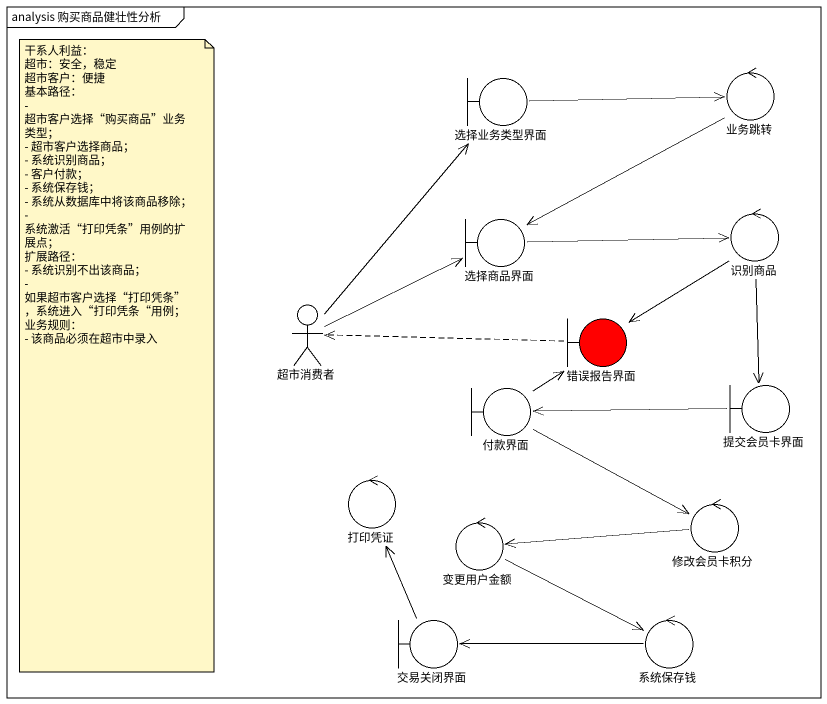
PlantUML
@startuml
mainframe analysis 购买商品健壮性分析
control 业务跳转
boundary 选择业务类型界面
boundary 选择商品界面
control 识别商品
actor 超市消费者
boundary 错误报告界面 #FF0000
boundary 付款界面
boundary 提交会员卡界面
control 打印凭证
control 修改会员卡积分
control 变更用户金额
boundary 交易关闭界面
control 系统保存钱
业务跳转 -left-> 选择商品界面
选择业务类型界面 -right-> 业务跳转
选择商品界面 -right-> 识别商品
识别商品 --> 错误报告界面
识别商品 --> 提交会员卡界面
超市消费者 -up-> 选择业务类型界面
超市消费者 -right-> 选择商品界面
错误报告界面 .left.> 超市消费者
付款界面 -up-> 错误报告界面
付款界面 -right-> 修改会员卡积分
提交会员卡界面 -left-> 付款界面
修改会员卡积分 -left-> 变更用户金额
变更用户金额 -right-> 系统保存钱
交易关闭界面 -up-> 打印凭证
系统保存钱 -left-> 交易关闭界面
note as N1
  干系人利益：
  超市：安全，稳定
  超市客户：便捷
  基本路径：
  - 超市客户选择“购买商品”业务类型；
  - 超市客户选择商品；
  - 系统识别商品；
  - 客户付款；
  - 系统保存钱；
  - 系统从数据库中将该商品移除；
  - 系统激活“打印凭条”用例的扩展点；
  扩展路径：
  - 系统识别不出该商品；
  - 如果超市客户选择“打印凭条”，系统进入“打印凭条“用例；
  业务规则：
  - 该商品必须在超市中录入
end note
@enduml
